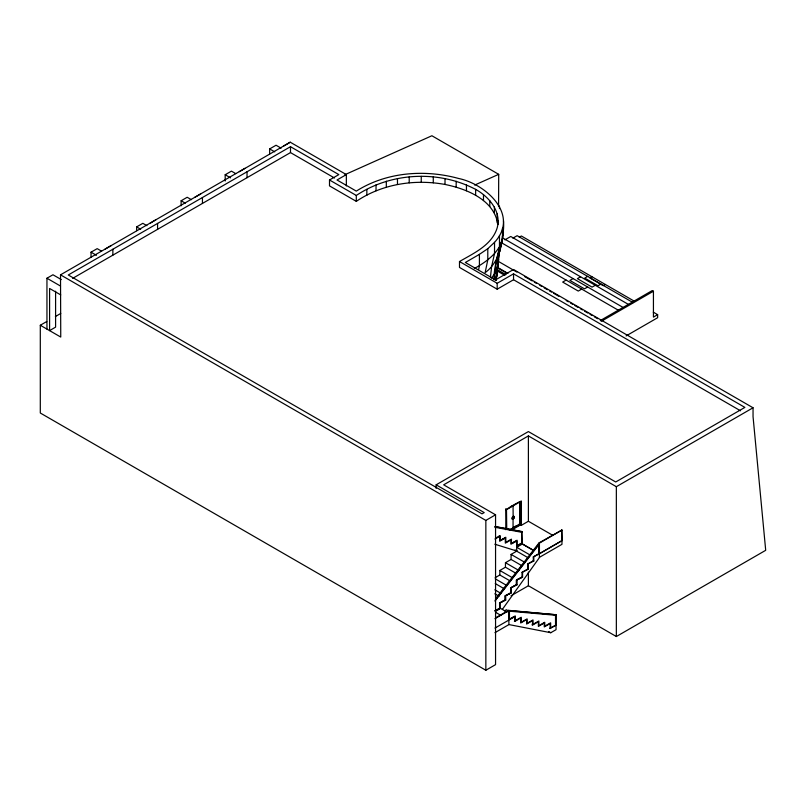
<?xml version="1.0" encoding="UTF-8"?>
<svg xmlns="http://www.w3.org/2000/svg" width="806" height="806" viewBox="0 0 806 806"><rect width="100%" height="100%" fill="white"/><g stroke="black" fill="none" stroke-linecap="round" stroke-linejoin="round"><path stroke-width="1.21" d="M344.928 174.68L431.895 135.751L498.702 174.328L498.571 206.366M490.411 277.546L491.61 266.564L494.531 253.568L494.531 242.344C519.941 214.89 485.867 184.01 458.584 178.469C424.712 169.169 386.376 172.031 356.302 191.113L337.019 179.99L346.348 174.6L346.348 185.934M496.093 279.662L496.718 273.879M496.254 279.853L498.582 259.703M494.088 279.672C493.463 259.21 505.221 241.115 503.498 220.784M494.259 279.702L494.944 273.748L497.292 268.096L495.881 280.135M512.465 517.734L512.445 518.439M513.956 517.573L513.341 516.837M496.022 280.387L500.214 245.85L499.246 252.993L502.481 239.432L502.481 228.219M497.856 224.37C494.209 199.686 466.583 188.876 445.013 184.453C414.687 178.922 382.084 183.929 356.302 201.359L329.503 185.894L329.503 179.99L356.302 195.455C391.081 172.303 438.706 170.006 475.641 189.38C489.03 196.775 501.584 211.464 497.221 227.735C491.932 245.145 473.918 253.114 459.491 261.527L459.491 267.431L497.181 289.193L513.543 279.742L740.543 410.798M499.519 251.593L499.841 249.205M497.614 266.927L498.602 259.451M496.174 279.239L496.97 273.294M496.164 279.501L496.778 274.987M502.37 239.644L503.226 233.418M478.693 269.436L479.409 265.587L479.409 254.364L487.791 248.701L494.531 242.344M496.778 258.585L499.529 246.888L502.057 240.823C500.204 253.034 495.438 265.164 485.131 272.66L487.791 259.915L487.791 248.701M502.642 234.677L503.226 232.239M502.4 236.621L503.498 232.007M514.208 517.371L513.059 518.973L513.059 527.93M497.634 266.685L494.793 273.506L491.479 278.13M512.294 517.351L512.294 519.135M512.525 517.764L513.593 516.848M513.815 517.774L513.341 518.439M513.986 518.157L514.208 516.717M502.41 609.316L539.426 557.571L539.426 543.123L561.963 530.026L539.013 542.891L539.426 553.742L561.963 540.645L561.56 529.794M512.545 517.009L512.102 518.983M495.489 598.858L538.902 543.073L539.426 543.385L495.257 600.138M494.965 601.064L538.952 544.554M512.465 516.958L513.14 516.495L513.059 505.221L519.88 501.574L519.88 524.283L510.49 529.693M513.734 518.5L512.747 519.104M512.747 516.666L513.452 516.354M105.112 249.094L111.258 245.538M156.001 219.706L149.956 223.373M194.689 197.379L200.754 193.873M239.301 171.678L290.241 142.199L346.348 174.6M283.853 145.896L290.241 142.199M91.038 257.205L91.038 252.187L97.194 248.641L101.516 251.14M225.186 181.007L225.186 174.741L231.433 171.134L235.755 173.633M269.657 153.906L269.657 148.919L276.045 145.231L281.113 148.153M46.95 329.09L46.95 278.231L52.954 274.765L61.296 279.581M181.128 205.792L181.128 200.765L187.194 197.269L191.365 199.676M136.627 230.657L136.627 226.899L142.833 223.322L146.883 225.66M511.014 595.785L528.393 585.75L616.348 636.528L765.7 550.307L753.046 416.631L753.046 407.776L616.348 486.693L528.393 435.915L443.663 484.829L495.559 514.802L495.559 664.638L485.847 670.249L40.3 413.015L40.3 325.251L60.752 337.059L60.51 274.846L245.024 168.303M329.503 179.99L338.832 174.6L290.492 146.692L68.268 274.987L482.008 513.855L484.215 512.586L436.137 484.829L436.137 488.376M72.621 278.382L290.492 152.596L334.54 178.025M40.3 325.251L46.758 321.523M55.372 316.546L60.762 313.433M479.409 254.364L465.344 262.484L495.519 279.904L513.543 269.496L753.046 407.776M504.909 239.856L510.752 236.48L628.66 304.547M512.888 238.143L517.15 235.684L633.032 302.582M519.255 237.206L521.361 235.987L634.755 301.454M474.291 268.539C484.104 263.139 493.655 256.499 499.468 246.676L499.468 235.463M459.491 261.527L497.181 283.289L513.543 273.839L744.885 407.403L615.713 481.988L528.393 431.573L436.137 484.829M566.124 280.075L562.669 282.07L578.275 291.077L581.72 289.082M573.106 278.584L569.902 280.428L584.481 288.84L587.675 286.996M580.582 276.79L577.388 278.634L592.088 287.127L595.281 285.284M587.665 276.387L584.723 278.09L598.022 285.767L600.954 284.065M591.896 276.71L589.851 277.889L603.281 285.646L605.326 284.458M600.309 320.556L652.276 290.553L653.434 291.218L653.434 317.111L657.646 314.672L657.646 317.715L626.121 335.911M601.216 321.362L653.434 291.218M60.51 274.846L485.847 520.414L495.559 514.802M510.238 506.853L512.122 505.765M507.679 508.616L512.374 505.906M505.775 510.087L521.401 501.06L521.401 525.3L528.393 521.26L528.393 435.915M513.2 517.795L513.2 517.2M515.558 526.127L512.747 527.749L513.311 528.071M509.301 530.096L519.628 524.132L519.88 501.574M495.428 538.227L500.163 535.587L500.163 540.504L505.805 537.249L505.805 542.388L511.437 539.133L511.437 543.476L517.079 540.222L517.079 545.712L521.764 543.002L521.734 531.497L494.914 526.459M512.747 528.746L514.893 527.507M517.039 526.268L520.253 524.404L520.817 524.726L520.817 501.272M494.985 539.063L499.69 536.353L499.69 541.269L505.322 538.005L505.322 543.153L510.964 539.899L510.964 544.241L516.606 540.987L516.606 546.468L522.238 543.214L521.734 531.497M512.233 529.683L520.817 524.726M500.123 540.433L505.322 538.005M511.397 543.405L516.606 540.987M517.039 545.642L522.238 543.214M528.101 557.752L516.686 551.163L516.686 547.264L522.308 544.03L533.713 550.609M521.442 565.449L511.075 559.455L511.075 554.407L516.686 551.163M515.83 573.217L505.453 567.223L505.453 562.699L511.075 559.455M510.208 580.985L499.841 575L499.841 570.467L505.453 567.223M495.156 577.701L499.841 575M533.33 556.976L538.902 553.601L539.426 553.903L533.28 556.845L533.33 560.865M539.345 553.702L561.963 540.645M539.345 557.389L561.963 544.332L561.963 530.026M522.097 572.411L527.668 569.036L527.668 563.988L533.804 561.047L533.804 557.148M510.863 587.947L516.485 584.703L516.485 580.179L522.097 576.935L522.046 572.28L528.192 569.338L528.192 564.291M499.629 603.17L505.251 599.926L505.251 595.926L510.863 592.682L510.813 587.816L516.434 584.572L516.434 580.048L522.57 577.106L522.57 572.582M516.434 580.048L522.57 577.106M510.813 587.816L516.958 584.884L516.958 580.35M494.965 610.918L499.629 608.218L499.579 603.039L505.201 599.795L505.201 595.795L511.336 592.863L511.336 588.118M505.201 595.795L511.336 592.863M499.579 603.039L505.725 600.097L505.725 596.097M494.904 610.797L500.103 608.399L500.103 603.341M495.428 611.099L500.103 608.399M495.599 611.19L500.506 608.359L506.914 612.066M504.435 610.877L506.39 609.739L508.526 610.978M495.63 617.809L508.536 610.354M494.955 618.665L508.949 610.595L556.039 614.746L556.039 629.688L550.78 632.72L508.949 624.579L494.955 632.66M509.483 619.21L514.389 616.378L514.832 621.406L520.716 618.011L520.716 622.988L526.6 619.592L526.6 624.056L532.494 620.66L532.494 625.124L538.378 621.718L538.378 626.393L544.262 622.988L544.262 626.937L550.145 623.542L550.145 628.519L556.039 625.124L549.712 628.267M494.955 628.086L514.832 616.63M514.389 621.154L521.21 617.275L521.21 622.262L527.104 618.867L527.104 623.32L532.988 619.925L532.988 624.388M532.051 624.862L538.871 620.993L538.871 625.658L544.755 622.262L544.755 626.202L550.649 622.806L550.649 627.783M474.674 185.078L498.702 174.328M512.999 518.701L512.465 518.56M556.039 614.746L508.505 610.333L508.949 624.579M495.418 526.751L522.238 531.789M494.783 527.235L521.764 532.313M513.654 516.263L514.178 516.525M494.813 544.211L517.2 551.153L515.145 549.964M653.293 312.154L657.646 314.672M502.954 238.082L623.068 307.439M501.09 242.525L618.807 310.491M497.272 260.761L516.898 272.085M524.525 276.498L532.162 280.901M534.338 282.16L536.524 283.42M539.788 285.304L541.975 286.563M544.151 287.823L547.425 289.717M549.49 290.906L551.556 292.094M553.611 293.283L558.78 296.265M566.205 300.557L568.371 301.807M570.537 303.056L572.703 304.305M574.869 305.555L578.114 307.429M580.28 308.678L582.446 309.927M584.612 311.187L587.856 313.06M590.022 314.31L592.188 315.559M594.354 316.808L597.609 318.682M497.151 267.179L507.951 273.415M498.511 268.327L507.196 273.335M497.252 269.597L505.956 274.624M497.252 271.007L504.868 275.4M269.657 148.919L274.725 151.84M225.186 174.741L230.587 177.864M181.128 200.765L185.299 203.172M136.627 226.899L140.687 229.236M91.038 252.187L96.448 255.311M528.393 521.26L552.997 535.466M506.49 509.019L506.742 529.471M513.059 518.973L513.14 516.495M519.316 523.95L521.401 525.3M521.865 543.607L533.653 550.417M510.46 539.607L510.964 539.899M499.186 536.061L499.69 536.353M516.686 547.264L530.167 555.052M46.95 278.231L60.51 286.059M533.804 561.047L533.28 560.744L527.718 564.109L527.718 569.167M511.075 554.407L524.555 562.185M60.752 294.915L49.589 288.467L49.589 330.611L55.594 327.145L55.594 291.198M527.668 569.036L528.192 569.338M505.453 562.699L518.933 570.487M499.841 570.467L512.284 577.65M516.434 584.572L516.958 584.884M495.257 578.839L506.672 585.428M495.257 583.574L504.596 588.964M494.824 589.811L501.05 593.407M494.824 593.81L498.974 596.208M505.201 599.795L505.725 600.097M548.735 631.541L550.78 632.72M495.539 612.268L501.03 615.462M514.097 516.475L514.339 517.069M616.348 486.693L616.348 636.528M555.596 614.484L555.596 624.862M555.535 624.962L555.535 615.25L509.442 611.19L509.442 619.371L515.326 615.975L515.326 620.68M538.902 544.252L538.952 553.732M528.393 572.099L528.393 585.75M513.543 273.839L513.543 279.742M505.795 508.707L505.795 529.693M499.468 206.114L499.468 208.603M498.168 220.784L498.168 224.33M497.221 213.842L497.221 222.93M497.181 283.289L497.181 289.193M494.4 207.061L494.4 212.965M489.786 200.623L489.786 206.527M485.847 520.414L485.847 670.249M483.479 194.679L483.479 200.583M475.641 189.38L475.641 195.284M466.452 184.856L466.452 190.76M456.166 181.219L456.166 187.123M445.013 178.549L445.013 184.453M433.275 176.917L433.275 182.821M421.246 176.373L421.246 182.277M409.206 176.917L409.206 182.821M397.469 178.549L397.469 184.453M386.316 181.219L386.316 187.123M376.029 184.856L376.029 190.76M366.851 189.38L366.851 195.284M356.302 195.455L356.302 201.359M290.492 146.692L290.492 152.596M247.019 171.789L247.019 177.693M202.447 197.52L202.447 203.424M157.573 223.433L157.573 229.337M112.87 249.235L112.87 255.139M496.496 260.187L495.126 272.116L497.493 266.443L498.904 254.394L496.496 260.187"/></g></svg>
